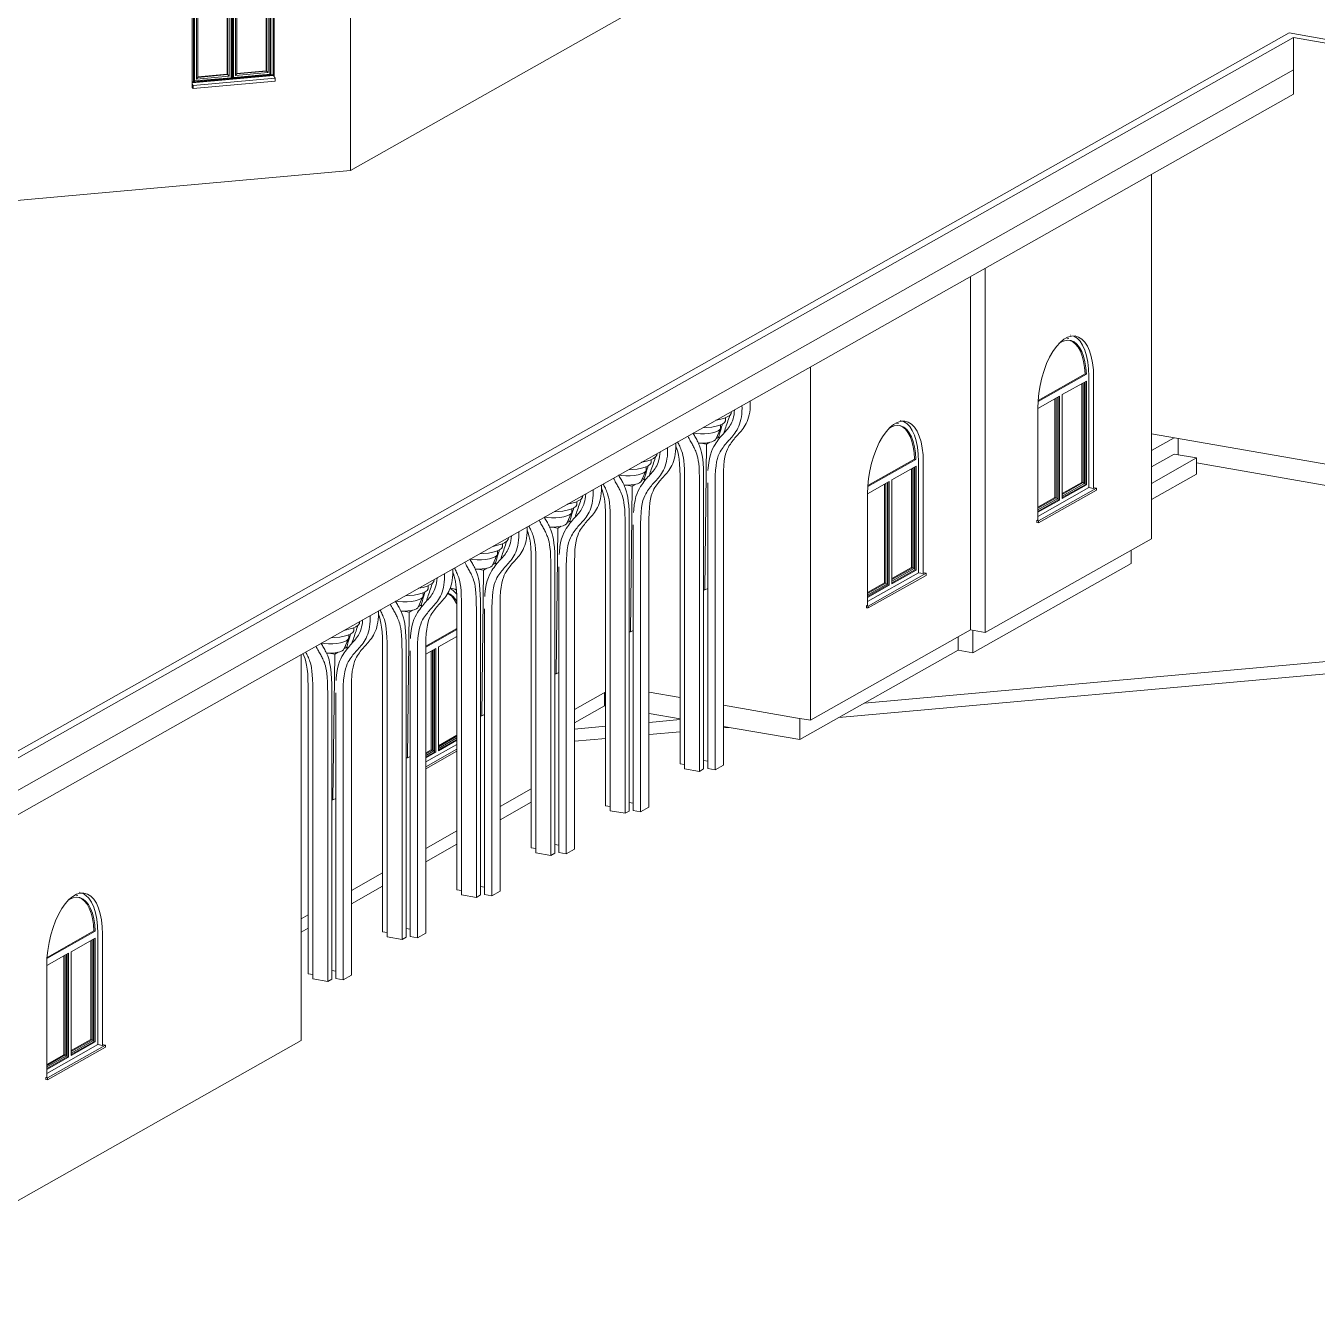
# Model space of a CAD drawing. Header units: millimetres. Extents: x -46414 to 39435, y -16675 to 32999.
# Drawn here: x -6753 to 8391, y -16675 to -1541 of the extents above; entities that cross this region are included whole.
import ezdxf

# ---------------------------------------------------------------- set-up
doc = ezdxf.new("R2010")
doc.units = ezdxf.units.MM
for name, color, linetype, lineweight in [('A-FLOR', 192, 'Continuous', 9), ('A-GENM', 13, 'Continuous', 9), ('A-GLAZ', 151, 'Continuous', 9), ('A-WALL', 113, 'Continuous', 9), ('I-WALL', 2, 'Continuous', 9), ('S-FNDN', 32, 'Continuous', 9)]:
    doc.layers.add(name, color=color, linetype=linetype, lineweight=lineweight)

# ---------------------------------------------------------------- blocks, each defined once
blk = doc.blocks.new('Arched _2_ - Arched _2_-211956-3D 2')
at = {"layer": 'A-GLAZ'}
for p, q in [((5458, -5204), (5449, -5202)), ((5479, -5207), (5458, -5204)), ((5502, -5171), (5498, -5170)), ((5684, -5627), (5117, -5946)), ((5118, -5934), (5668, -5624)), ((5402, -5867), (5684, -5708)), ((5631, -5738), (5631, -6897)), ((5646, -5729), (5646, -6899)), ((5664, -6908), (5664, -5719)), ((5668, -5624), (5684, -5627)), ((5669, -6923), (5669, -5717)), ((5684, -5708), (5684, -6925)), ((5714, -6956), (5714, -5651)), ((5114, -6030), (5370, -5885)), ((5349, -7086), (5349, -5898)), ((5354, -7100), (5354, -5894)), ((5370, -5885), (5370, -7103)), ((5402, -7085), (5402, -5867)), ((5316, -5916), (5316, -7075)), ((5331, -5908), (5331, -7077)), ((5714, -6956), (5114, -7295)), ((5124, -7347), (5803, -6963)), ((5631, -6897), (5402, -7026)), ((5646, -6899), (5402, -7037)), ((5402, -7056), (5664, -6908)), ((5402, -7073), (5669, -6923)), ((5684, -6925), (5402, -7085)), ((5646, -6899), (5631, -6897)), ((5664, -6908), (5646, -6899)), ((5669, -6923), (5684, -6925)), ((5769, -6966), (5714, -6956)), ((5782, -6959), (5769, -6966)), ((5803, -6963), (5782, -6959)), ((5803, -6963), (5803, -6987)), ((5316, -7075), (5114, -7188)), ((5331, -7077), (5114, -7200)), ((5114, -7219), (5349, -7086)), ((5114, -7236), (5354, -7100)), ((5370, -7103), (5114, -7247)), ((5803, -6987), (5124, -7370)), ((5331, -7077), (5316, -7075)), ((5349, -7086), (5331, -7077)), ((5370, -7103), (5354, -7100)), ((5114, -7336), (5102, -7343)), ((5102, -7343), (5124, -7347)), ((5102, -7343), (5102, -7367)), ((5124, -7370), (5102, -7367)), ((5124, -7370), (5124, -7347))]:
    blk.add_line(p, q, dxfattribs=at)
for points in [[(5366, -5264, 0), (5386, -5252, 0), (5427, -5234, 0), (5466, -5228, 0), (5505, -5233, 0), (5541, -5249, 0), (5574, -5276, 0), (5604, -5314, 0), (5630, -5361, 0), (5651, -5417, 0), (5667, -5481, 0), (5678, -5551, 0), (5684, -5627, 0)], [(5668, -5624, 0), (5662, -5548, 0), (5651, -5478, 0), (5635, -5414, 0), (5614, -5358, 0), (5588, -5311, 0), (5558, -5273, 0), (5525, -5246, 0), (5491, -5231, 0)], [(5714, -5651, 0), (5710, -5565, 0), (5701, -5485, 0), (5686, -5411, 0), (5666, -5344, 0), (5640, -5288, 0), (5610, -5241, 0), (5575, -5205, 0), (5537, -5181, 0)]]:
    blk.add_polyline3d(points, dxfattribs=at)
blk = doc.blocks.new('Arched _2_ - Arched _2_-V9-3D 2')
at = {"layer": 'A-GLAZ'}
for p, q in [((3461, -6203), (3451, -6201)), ((3481, -6206), (3461, -6203)), ((3504, -6170), (3501, -6169)), ((3686, -6626), (3120, -6946)), ((3121, -6933), (3670, -6623)), ((3670, -6623), (3686, -6626)), ((3716, -7955), (3716, -6650)), ((3404, -6866), (3687, -6707)), ((3633, -6737), (3633, -7896)), ((3649, -6728), (3649, -7898)), ((3666, -7907), (3666, -6719)), ((3671, -7922), (3671, -6716)), ((3687, -6707), (3687, -7924)), ((3117, -7029), (3372, -6885)), ((3318, -6915), (3318, -8074)), ((3333, -6907), (3333, -8076)), ((3351, -8086), (3351, -6897)), ((3357, -8099), (3357, -6893)), ((3372, -6885), (3372, -8102)), ((3404, -8084), (3404, -6866)), ((3716, -7955), (3117, -8294)), ((3127, -8346), (3806, -7962)), ((3806, -7986), (3127, -8369)), ((3633, -7896), (3404, -8025)), ((3649, -7898), (3404, -8036)), ((3404, -8055), (3666, -7907)), ((3404, -8072), (3671, -7922)), ((3687, -7924), (3404, -8084)), ((3649, -7898), (3633, -7896)), ((3666, -7907), (3649, -7898)), ((3671, -7922), (3687, -7924)), ((3772, -7965), (3716, -7955)), ((3784, -7958), (3772, -7965)), ((3806, -7962), (3784, -7958)), ((3806, -7962), (3806, -7986)), ((3318, -8074), (3117, -8187)), ((3333, -8076), (3117, -8199)), ((3117, -8218), (3351, -8086)), ((3117, -8235), (3357, -8099)), ((3372, -8102), (3117, -8246)), ((3333, -8076), (3318, -8074)), ((3351, -8086), (3333, -8076)), ((3372, -8102), (3357, -8099)), ((3117, -8335), (3105, -8342)), ((3105, -8342), (3127, -8346)), ((3105, -8342), (3105, -8366)), ((3127, -8369), (3105, -8366)), ((3127, -8369), (3127, -8346))]:
    blk.add_line(p, q, dxfattribs=at)
for points in [[(3716, -6650, 0), (3713, -6564, 0), (3704, -6484, 0), (3689, -6410, 0), (3668, -6344, 0), (3642, -6287, 0), (3612, -6240, 0), (3577, -6204, 0), (3539, -6180, 0)], [(3369, -6263, 0), (3388, -6251, 0), (3429, -6233, 0), (3469, -6227, 0), (3507, -6232, 0), (3543, -6248, 0), (3577, -6275, 0), (3606, -6313, 0), (3632, -6360, 0), (3653, -6416, 0), (3669, -6480, 0), (3681, -6550, 0), (3686, -6626, 0)], [(3670, -6623, 0), (3665, -6547, 0), (3654, -6477, 0), (3637, -6413, 0), (3616, -6357, 0), (3591, -6310, 0), (3561, -6272, 0), (3528, -6245, 0), (3494, -6230, 0)]]:
    blk.add_polyline3d(points, dxfattribs=at)
blk = doc.blocks.new('Arched _2_ - Arched _2_-V10-3D 2')
at = {"layer": 'A-GLAZ'}
for p, q in [((-2062, -8816), (-1698, -8610)), ((-1698, -8622), (-2062, -8828)), ((-1914, -8826), (-1698, -8704)), ((-2062, -8909), (-1946, -8844)), ((-2000, -8875), (-2000, -10033)), ((-1985, -8866), (-1985, -10036)), ((-1967, -10045), (-1967, -8856)), ((-1962, -10059), (-1962, -8853)), ((-1946, -8844), (-1946, -10061)), ((-1914, -10043), (-1914, -8826)), ((-1698, -9969), (-2062, -10174)), ((-1698, -9862), (-1914, -9984)), ((-1698, -9874), (-1914, -9996)), ((-1914, -10015), (-1698, -9893)), ((-1914, -10032), (-1698, -9910)), ((-1698, -9921), (-1914, -10043)), ((-2062, -10232), (-1698, -10026)), ((-2000, -10033), (-2062, -10068)), ((-1985, -10036), (-2062, -10079)), ((-2062, -10098), (-1967, -10045)), ((-1698, -10050), (-2062, -10256)), ((-2062, -10115), (-1962, -10059)), ((-1946, -10061), (-2062, -10127)), ((-1985, -10036), (-2000, -10033)), ((-1967, -10045), (-1985, -10036)), ((-1946, -10061), (-1962, -10059))]:
    blk.add_line(p, q, dxfattribs=at)
for points in [[(-1700, -8208, 0), (-1706, -8199, 0), (-1741, -8164, 0), (-1778, -8140, 0)], [(-1698, -8326, 0), (-1702, -8316, 0), (-1728, -8269, 0), (-1757, -8232, 0), (-1791, -8205, 0), (-1805, -8196, 0)], [(-1804, -8193, 0), (-1775, -8207, 0), (-1742, -8234, 0), (-1712, -8272, 0), (-1697, -8297, 0)]]:
    blk.add_polyline3d(points, dxfattribs=at)
blk = doc.blocks.new('Arched _2_ - Arched _2_-V11-3D 2')
at = {"layer": 'A-GLAZ'}
for p, q in [((-6164, -11737), (-6174, -11735)), ((-6143, -11741), (-6164, -11737)), ((-6121, -11704), (-6124, -11703)), ((-5939, -12160), (-6505, -12480)), ((-6504, -12468), (-5954, -12157)), ((-6220, -12401), (-5938, -12241)), ((-5976, -12263), (-5976, -13433)), ((-5959, -13442), (-5959, -12253)), ((-5954, -12157), (-5939, -12160)), ((-5954, -13456), (-5954, -12250)), ((-5938, -12241), (-5938, -13459)), ((-5909, -13490), (-5909, -12184)), ((-6220, -13618), (-6220, -12401)), ((-5991, -12272), (-5991, -13430)), ((-6508, -12563), (-6252, -12419)), ((-6307, -12450), (-6307, -13608)), ((-6291, -12441), (-6291, -13611)), ((-6274, -13620), (-6274, -12431)), ((-6268, -13634), (-6268, -12428)), ((-6252, -12419), (-6252, -13636)), ((-5991, -13430), (-6220, -13559)), ((-5976, -13433), (-6220, -13571)), ((-6220, -13590), (-5959, -13442)), ((-6220, -13607), (-5954, -13456)), ((-5938, -13459), (-6220, -13618)), ((-5976, -13433), (-5991, -13430)), ((-5959, -13442), (-5976, -13433)), ((-5954, -13456), (-5938, -13459)), ((-5909, -13490), (-6508, -13828)), ((-6307, -13608), (-6508, -13722)), ((-6291, -13611), (-6508, -13733)), ((-6508, -13752), (-6274, -13620)), ((-6498, -13880), (-5819, -13497)), ((-5819, -13520), (-6498, -13904)), ((-6291, -13611), (-6307, -13608)), ((-6274, -13620), (-6291, -13611)), ((-5853, -13500), (-5909, -13490)), ((-5841, -13493), (-5853, -13500)), ((-5819, -13497), (-5841, -13493)), ((-5819, -13497), (-5819, -13520)), ((-6508, -13769), (-6268, -13634)), ((-6252, -13636), (-6508, -13781)), ((-6252, -13636), (-6268, -13634)), ((-6508, -13870), (-6520, -13876)), ((-6520, -13876), (-6498, -13880)), ((-6520, -13876), (-6520, -13900)), ((-6498, -13904), (-6520, -13900)), ((-6498, -13904), (-6498, -13880))]:
    blk.add_line(p, q, dxfattribs=at)
for points in [[(-6256, -11797, 0), (-6236, -11785, 0), (-6196, -11768, 0), (-6156, -11761, 0), (-6118, -11766, 0), (-6082, -11782, 0), (-6048, -11810, 0), (-6018, -11847, 0), (-5993, -11894, 0), (-5972, -11950, 0), (-5955, -12014, 0), (-5944, -12084, 0), (-5939, -12160, 0)], [(-5954, -12157, 0), (-5960, -12082, 0), (-5971, -12011, 0), (-5987, -11948, 0), (-6009, -11891, 0), (-6034, -11844, 0), (-6064, -11807, 0), (-6097, -11780, 0), (-6131, -11764, 0)], [(-5909, -12184, 0), (-5912, -12099, 0), (-5921, -12018, 0), (-5936, -11944, 0), (-5957, -11878, 0), (-5982, -11821, 0), (-6013, -11774, 0), (-6048, -11739, 0), (-6086, -11715, 0)]]:
    blk.add_polyline3d(points, dxfattribs=at)
blk = doc.blocks.new('Family8 - COLUMN-V17-3D 2')
at = {"layer": 'A-GENM'}
for p, q in [((-2907, -8629), (-2907, -8599)), ((-2838, -8534), (-2838, -8528)), ((-3024, -8853), (-2968, -8729)), ((-2966, -8719), (-2966, -8683)), ((-3199, -8898), (-3131, -8910)), ((-3151, -10620), (-3131, -8910)), ((-3131, -8910), (-3092, -8888)), ((-3024, -8849), (-2986, -8828)), ((-2986, -8828), (-3012, -8823)), ((-2986, -8828), (-2987, -8851)), ((-3442, -9281), (-3442, -12659)), ((-3388, -12718), (-3388, -9340)), ((-3213, -9371), (-3213, -12748)), ((-3165, -9343), (-3165, -12721)), ((-3119, -9364), (-3119, -12715)), ((-3031, -12730), (-3031, -9353)), ((-2934, -9298), (-2934, -12675)), ((-3151, -10620), (-3165, -10618)), ((-3119, -10602), (-3151, -10620)), ((-3388, -12668), (-3442, -12659)), ((-3213, -12748), (-3388, -12718)), ((-3119, -12629), (-3165, -12621)), ((-3031, -12730), (-3119, -12715)), ((-2934, -12675), (-3031, -12730)), ((-3165, -12721), (-3213, -12748))]:
    blk.add_line(p, q, dxfattribs=at)
for points in [[(-3031, -9353, 0), (-3030, -9279, 0), (-3026, -9216, 0), (-3021, -9163, 0), (-3013, -9118, 0), (-3004, -9081, 0), (-2994, -9050, 0), (-2984, -9024, 0), (-2972, -9002, 0), (-2961, -8983, 0), (-2949, -8965, 0), (-2938, -8949, 0), (-2927, -8934, 0), (-2917, -8920, 0), (-2906, -8907, 0), (-2895, -8893, 0), (-2883, -8880, 0), (-2872, -8868, 0), (-2860, -8854, 0), (-2848, -8841, 0), (-2836, -8827, 0), (-2823, -8813, 0), (-2810, -8797, 0), (-2798, -8781, 0), (-2786, -8763, 0), (-2774, -8744, 0), (-2763, -8723, 0), (-2753, -8701, 0), (-2743, -8676, 0), (-2735, -8650, 0), (-2728, -8622, 0), (-2723, -8591, 0), (-2718, -8559, 0), (-2716, -8524, 0), (-2715, -8488, 0), (-2716, -8459, 0)], [(-2619, -8405, 0), (-2619, -8433, 0), (-2619, -8470, 0), (-2622, -8504, 0), (-2626, -8536, 0), (-2631, -8567, 0), (-2638, -8595, 0), (-2646, -8622, 0), (-2656, -8646, 0), (-2666, -8668, 0), (-2677, -8689, 0), (-2689, -8708, 0), (-2701, -8726, 0), (-2714, -8742, 0), (-2726, -8758, 0), (-2739, -8773, 0), (-2751, -8786, 0), (-2763, -8800, 0), (-2775, -8813, 0), (-2787, -8826, 0), (-2798, -8839, 0), (-2809, -8852, 0), (-2820, -8865, 0), (-2831, -8880, 0), (-2841, -8895, 0), (-2853, -8911, 0), (-2864, -8928, 0), (-2875, -8947, 0), (-2887, -8969, 0), (-2897, -8995, 0), (-2907, -9026, 0), (-2916, -9063, 0), (-2924, -9108, 0), (-2929, -9162, 0), (-2933, -9224, 0), (-2934, -9298, 0)], [(-2804, -8508, 0), (-2806, -8538, 0), (-2810, -8565, 0), (-2815, -8591, 0), (-2821, -8614, 0), (-2828, -8635, 0), (-2835, -8655, 0), (-2844, -8672, 0), (-2853, -8689, 0), (-2863, -8705, 0), (-2874, -8719, 0), (-2885, -8734, 0), (-2896, -8747, 0), (-2909, -8761, 0), (-2921, -8775, 0), (-2933, -8789, 0), (-2946, -8802, 0), (-2958, -8816, 0), (-2970, -8831, 0), (-2982, -8846, 0), (-2994, -8861, 0), (-3007, -8878, 0), (-3019, -8896, 0), (-3032, -8915, 0), (-3046, -8937, 0), (-3060, -8964, 0), (-3074, -8996, 0), (-3087, -9034, 0), (-3098, -9078, 0), (-3107, -9130, 0), (-3113, -9189, 0), (-3115, -9220, 0)], [(-2882, -8588, 0), (-2919, -8605, 0), (-2965, -8619, 0), (-3019, -8631, 0), (-3021, -8631, 0)], [(-2907, -8623, 0), (-2908, -8637, 0), (-2919, -8655, 0), (-2943, -8672, 0)], [(-2928, -8782, 0), (-2924, -8771, 0), (-2918, -8751, 0), (-2912, -8732, 0), (-2906, -8714, 0), (-2900, -8695, 0), (-2894, -8677, 0), (-2887, -8658, 0), (-2880, -8639, 0), (-2874, -8619, 0), (-2867, -8598, 0), (-2860, -8576, 0), (-2858, -8571, 0)], [(-2838, -8529, 0), (-2841, -8549, 0), (-2856, -8569, 0), (-2882, -8588, 0)], [(-2994, -8753, 0), (-3024, -8766, 0), (-3061, -8777, 0), (-3106, -8785, 0), (-3154, -8789, 0), (-3204, -8790, 0), (-3254, -8787, 0), (-3289, -8783, 0)], [(-3165, -9343, 0), (-3166, -9264, 0), (-3168, -9196, 0), (-3172, -9137, 0), (-3176, -9087, 0), (-3183, -9044, 0), (-3190, -9008, 0), (-3197, -8978, 0), (-3205, -8953, 0), (-3213, -8932, 0), (-3220, -8915, 0), (-3227, -8899, 0), (-3234, -8884, 0), (-3241, -8870, 0), (-3247, -8857, 0), (-3254, -8844, 0), (-3261, -8832, 0), (-3268, -8820, 0), (-3275, -8808, 0), (-3281, -8796, 0), (-3288, -8784, 0), (-3289, -8782, 0)], [(-2943, -8672, 0), (-2977, -8688, 0), (-3020, -8700, 0), (-3071, -8710, 0), (-3128, -8716, 0), (-3174, -8718, 0)], [(-2966, -8718, 0), (-2966, -8723, 0), (-2975, -8739, 0), (-2994, -8753, 0)], [(-2943, -8672, 0), (-2948, -8688, 0), (-2955, -8709, 0), (-2962, -8730, 0), (-2968, -8753, 0), (-2975, -8777, 0), (-2982, -8802, 0), (-2989, -8827, 0)], [(-3504, -8904, 0), (-3501, -8910, 0), (-3490, -8936, 0), (-3479, -8965, 0), (-3469, -9000, 0), (-3461, -9040, 0), (-3453, -9088, 0), (-3447, -9143, 0), (-3444, -9207, 0), (-3442, -9281, 0)], [(-3388, -9340, 0), (-3389, -9267, 0), (-3391, -9204, 0), (-3394, -9152, 0), (-3398, -9108, 0), (-3403, -9072, 0), (-3408, -9042, 0), (-3414, -9018, 0), (-3421, -8997, 0), (-3427, -8980, 0), (-3433, -8964, 0), (-3439, -8950, 0), (-3446, -8936, 0), (-3452, -8924, 0), (-3458, -8912, 0), (-3464, -8900, 0), (-3470, -8889, 0), (-3472, -8886, 0)], [(-3349, -8816, 0), (-3343, -8831, 0), (-3336, -8846, 0), (-3329, -8860, 0), (-3322, -8872, 0), (-3315, -8884, 0), (-3308, -8896, 0), (-3302, -8908, 0), (-3295, -8919, 0), (-3289, -8930, 0), (-3283, -8942, 0), (-3277, -8954, 0), (-3271, -8967, 0), (-3265, -8980, 0), (-3259, -8995, 0), (-3252, -9010, 0), (-3246, -9028, 0), (-3240, -9048, 0), (-3234, -9073, 0), (-3228, -9102, 0), (-3223, -9138, 0), (-3219, -9182, 0), (-3216, -9235, 0), (-3214, -9297, 0), (-3213, -9371, 0)], [(-3044, -8872, 0), (-3070, -8883, 0), (-3105, -8891, 0), (-3145, -8897, 0), (-3189, -8899, 0), (-3228, -8898, 0)], [(-3023, -8850, 0), (-3028, -8859, 0), (-3044, -8872, 0)]]:
    blk.add_polyline3d(points, dxfattribs=at)
blk = doc.blocks.new('Family8 - COLUMN-V18-3D 2')
at = {"layer": 'A-GENM'}
for p, q in [((-2035, -8136), (-2035, -8107)), ((-1966, -8042), (-1966, -8035)), ((-2152, -8361), (-2096, -8236)), ((-2094, -8227), (-2094, -8190)), ((-2326, -8406), (-2259, -8418)), ((-2278, -10128), (-2259, -8418)), ((-2259, -8418), (-2220, -8396)), ((-2151, -8357), (-2113, -8335)), ((-2113, -8335), (-2139, -8331)), ((-2113, -8335), (-2114, -8359)), ((-2570, -8789), (-2570, -12166)), ((-2516, -12225), (-2516, -8848)), ((-2341, -8878), (-2341, -12255)), ((-2293, -8851), (-2293, -12228)), ((-2246, -8872), (-2246, -12222)), ((-2159, -12237), (-2159, -8860)), ((-2062, -8806), (-2062, -12183)), ((-2278, -10128), (-2293, -10125)), ((-2246, -10110), (-2278, -10128)), ((-2516, -12175), (-2570, -12166)), ((-2341, -12255), (-2516, -12225)), ((-2293, -12228), (-2341, -12255)), ((-2246, -12136), (-2293, -12128)), ((-2159, -12237), (-2246, -12222)), ((-2062, -12183), (-2159, -12237))]:
    blk.add_line(p, q, dxfattribs=at)
for points in [[(-1931, -8016, 0), (-1934, -8045, 0), (-1937, -8073, 0), (-1942, -8098, 0), (-1948, -8121, 0), (-1955, -8143, 0), (-1963, -8162, 0), (-1972, -8180, 0), (-1981, -8196, 0), (-1991, -8212, 0), (-2001, -8227, 0), (-2013, -8241, 0), (-2024, -8255, 0), (-2036, -8268, 0), (-2049, -8282, 0), (-2061, -8296, 0), (-2073, -8310, 0), (-2086, -8324, 0), (-2098, -8338, 0), (-2110, -8353, 0), (-2122, -8369, 0), (-2134, -8385, 0), (-2147, -8403, 0), (-2160, -8422, 0), (-2173, -8444, 0), (-2188, -8471, 0), (-2202, -8504, 0), (-2214, -8542, 0), (-2225, -8586, 0), (-2234, -8637, 0), (-2241, -8697, 0), (-2243, -8728, 0)], [(-2159, -8860, 0), (-2158, -8787, 0), (-2154, -8724, 0), (-2148, -8670, 0), (-2141, -8625, 0), (-2132, -8588, 0), (-2122, -8557, 0), (-2111, -8531, 0), (-2100, -8509, 0), (-2089, -8490, 0), (-2077, -8473, 0), (-2066, -8457, 0), (-2055, -8442, 0), (-2044, -8428, 0), (-2033, -8414, 0), (-2022, -8401, 0), (-2011, -8388, 0), (-2000, -8375, 0), (-1988, -8362, 0), (-1976, -8348, 0), (-1964, -8335, 0), (-1951, -8320, 0), (-1938, -8305, 0), (-1926, -8288, 0), (-1914, -8270, 0), (-1902, -8251, 0), (-1891, -8231, 0), (-1880, -8208, 0), (-1871, -8184, 0), (-1863, -8157, 0), (-1856, -8129, 0), (-1850, -8098, 0), (-1846, -8066, 0), (-1844, -8032, 0), (-1843, -7995, 0), (-1844, -7967, 0)], [(-1747, -7912, 0), (-1746, -7941, 0), (-1747, -7977, 0), (-1749, -8011, 0), (-1753, -8044, 0), (-1759, -8074, 0), (-1766, -8103, 0), (-1774, -8129, 0), (-1784, -8153, 0), (-1794, -8176, 0), (-1805, -8197, 0), (-1817, -8216, 0), (-1829, -8233, 0), (-1841, -8250, 0), (-1854, -8265, 0), (-1867, -8280, 0), (-1879, -8294, 0), (-1891, -8307, 0), (-1903, -8320, 0), (-1914, -8333, 0), (-1926, -8346, 0), (-1937, -8359, 0), (-1947, -8373, 0), (-1958, -8387, 0), (-1969, -8402, 0), (-1980, -8418, 0), (-1992, -8435, 0), (-2003, -8454, 0), (-2014, -8476, 0), (-2025, -8502, 0), (-2035, -8533, 0), (-2044, -8571, 0), (-2051, -8616, 0), (-2057, -8669, 0), (-2061, -8732, 0), (-2062, -8806, 0)], [(-2010, -8095, 0), (-2047, -8112, 0), (-2093, -8127, 0), (-2147, -8138, 0), (-2149, -8139, 0)], [(-2035, -8131, 0), (-2036, -8144, 0), (-2047, -8162, 0), (-2070, -8180, 0)], [(-2056, -8290, 0), (-2052, -8278, 0), (-2046, -8258, 0), (-2040, -8240, 0), (-2034, -8221, 0), (-2028, -8203, 0), (-2021, -8184, 0), (-2015, -8165, 0), (-2008, -8146, 0), (-2001, -8126, 0), (-1994, -8105, 0), (-1987, -8084, 0), (-1985, -8078, 0)], [(-1966, -8036, 0), (-1969, -8057, 0), (-1984, -8077, 0), (-2010, -8095, 0)], [(-2477, -8324, 0), (-2471, -8338, 0), (-2464, -8353, 0), (-2457, -8367, 0), (-2450, -8380, 0), (-2443, -8392, 0), (-2436, -8404, 0), (-2429, -8415, 0), (-2423, -8426, 0), (-2417, -8438, 0), (-2411, -8449, 0), (-2405, -8461, 0), (-2399, -8474, 0), (-2393, -8488, 0), (-2386, -8502, 0), (-2380, -8518, 0), (-2374, -8535, 0), (-2368, -8555, 0), (-2362, -8580, 0), (-2356, -8610, 0), (-2351, -8646, 0), (-2347, -8690, 0), (-2344, -8742, 0), (-2342, -8805, 0), (-2341, -8878, 0)], [(-2122, -8261, 0), (-2151, -8274, 0), (-2189, -8284, 0), (-2233, -8292, 0), (-2282, -8296, 0), (-2332, -8297, 0), (-2382, -8294, 0), (-2417, -8290, 0)], [(-2293, -8851, 0), (-2293, -8771, 0), (-2296, -8703, 0), (-2299, -8645, 0), (-2304, -8594, 0), (-2310, -8552, 0), (-2317, -8515, 0), (-2325, -8485, 0), (-2333, -8460, 0), (-2341, -8440, 0), (-2348, -8423, 0), (-2355, -8407, 0), (-2362, -8392, 0), (-2368, -8378, 0), (-2375, -8364, 0), (-2382, -8352, 0), (-2389, -8339, 0), (-2395, -8327, 0), (-2402, -8315, 0), (-2409, -8303, 0), (-2416, -8291, 0), (-2417, -8290, 0)], [(-2070, -8180, 0), (-2105, -8195, 0), (-2148, -8208, 0), (-2199, -8217, 0), (-2255, -8223, 0), (-2302, -8225, 0)], [(-2094, -8225, 0), (-2094, -8231, 0), (-2103, -8246, 0), (-2122, -8261, 0)], [(-2071, -8180, 0), (-2076, -8195, 0), (-2083, -8216, 0), (-2089, -8238, 0), (-2096, -8260, 0), (-2103, -8284, 0), (-2110, -8309, 0), (-2117, -8334, 0)], [(-2619, -8441, 0), (-2618, -8443, 0), (-2607, -8473, 0), (-2597, -8507, 0), (-2588, -8548, 0), (-2581, -8595, 0), (-2575, -8650, 0), (-2571, -8715, 0), (-2570, -8789, 0)], [(-2516, -8848, 0), (-2516, -8774, 0), (-2518, -8712, 0), (-2522, -8659, 0), (-2526, -8615, 0), (-2531, -8579, 0), (-2536, -8550, 0), (-2542, -8525, 0), (-2548, -8505, 0), (-2555, -8487, 0), (-2561, -8472, 0), (-2567, -8457, 0), (-2573, -8444, 0), (-2579, -8431, 0), (-2585, -8419, 0), (-2591, -8407, 0), (-2598, -8396, 0), (-2599, -8393, 0)], [(-2172, -8379, 0), (-2198, -8390, 0), (-2232, -8399, 0), (-2273, -8404, 0), (-2316, -8406, 0), (-2356, -8405, 0)], [(-2151, -8357, 0), (-2156, -8366, 0), (-2172, -8379, 0)]]:
    blk.add_polyline3d(points, dxfattribs=at)
blk = doc.blocks.new('Family8 - COLUMN-V19-3D 2')
at = {"layer": 'A-GENM'}
for p, q in [((-1093, -7549), (-1093, -7542)), ((-1222, -7734), (-1222, -7697)), ((-1162, -7644), (-1162, -7615)), ((-1280, -7868), (-1224, -7744)), ((-1279, -7864), (-1241, -7843)), ((-1241, -7843), (-1267, -7838)), ((-1241, -7843), (-1242, -7866)), ((-1454, -7913), (-1387, -7925)), ((-1406, -9635), (-1387, -7925)), ((-1387, -7925), (-1348, -7903)), ((-1698, -8296), (-1698, -11673)), ((-1190, -8313), (-1190, -11690)), ((-1643, -11732), (-1643, -8355)), ((-1469, -8385), (-1469, -11763)), ((-1420, -8358), (-1420, -11735)), ((-1374, -8379), (-1374, -11730)), ((-1287, -11745), (-1287, -8368)), ((-1406, -9635), (-1420, -9632)), ((-1374, -9617), (-1406, -9635)), ((-1374, -11644), (-1420, -11636)), ((-1643, -11683), (-1698, -11673)), ((-1469, -11763), (-1643, -11732)), ((-1420, -11735), (-1469, -11763)), ((-1287, -11745), (-1374, -11730)), ((-1190, -11690), (-1287, -11745))]:
    blk.add_line(p, q, dxfattribs=at)
for points in [[(-875, -7419, 0), (-874, -7448, 0), (-875, -7484, 0), (-877, -7519, 0), (-881, -7551, 0), (-887, -7582, 0), (-894, -7610, 0), (-902, -7636, 0), (-911, -7661, 0), (-922, -7683, 0), (-933, -7704, 0), (-944, -7723, 0), (-957, -7741, 0), (-969, -7757, 0), (-982, -7773, 0), (-994, -7787, 0), (-1007, -7801, 0), (-1019, -7814, 0), (-1031, -7828, 0), (-1042, -7840, 0), (-1053, -7853, 0), (-1064, -7867, 0), (-1075, -7880, 0), (-1086, -7894, 0), (-1097, -7909, 0), (-1108, -7925, 0), (-1119, -7943, 0), (-1131, -7962, 0), (-1142, -7984, 0), (-1153, -8010, 0), (-1163, -8041, 0), (-1172, -8078, 0), (-1179, -8123, 0), (-1185, -8176, 0), (-1189, -8239, 0), (-1190, -8313, 0)], [(-1059, -7523, 0), (-1061, -7552, 0), (-1065, -7580, 0), (-1070, -7605, 0), (-1076, -7629, 0), (-1083, -7650, 0), (-1091, -7669, 0), (-1099, -7687, 0), (-1109, -7704, 0), (-1119, -7719, 0), (-1129, -7734, 0), (-1140, -7748, 0), (-1152, -7762, 0), (-1164, -7776, 0), (-1176, -7789, 0), (-1189, -7803, 0), (-1201, -7817, 0), (-1213, -7831, 0), (-1226, -7845, 0), (-1238, -7860, 0), (-1250, -7876, 0), (-1262, -7893, 0), (-1275, -7910, 0), (-1287, -7929, 0), (-1301, -7952, 0), (-1315, -7979, 0), (-1329, -8011, 0), (-1342, -8049, 0), (-1353, -8093, 0), (-1362, -8145, 0), (-1369, -8204, 0), (-1371, -8235, 0)], [(-1287, -8368, 0), (-1285, -8294, 0), (-1282, -8231, 0), (-1276, -8178, 0), (-1269, -8133, 0), (-1260, -8095, 0), (-1250, -8064, 0), (-1239, -8038, 0), (-1228, -8016, 0), (-1216, -7997, 0), (-1205, -7980, 0), (-1194, -7964, 0), (-1183, -7949, 0), (-1172, -7935, 0), (-1161, -7921, 0), (-1150, -7908, 0), (-1139, -7895, 0), (-1128, -7882, 0), (-1116, -7869, 0), (-1104, -7856, 0), (-1091, -7842, 0), (-1079, -7827, 0), (-1066, -7812, 0), (-1053, -7795, 0), (-1041, -7778, 0), (-1030, -7759, 0), (-1018, -7738, 0), (-1008, -7715, 0), (-999, -7691, 0), (-991, -7665, 0), (-984, -7636, 0), (-978, -7606, 0), (-974, -7573, 0), (-972, -7539, 0), (-971, -7503, 0), (-972, -7474, 0)], [(-1094, -7544, 0), (-1097, -7564, 0), (-1112, -7584, 0), (-1138, -7603, 0)], [(-1198, -7687, 0), (-1232, -7702, 0), (-1276, -7715, 0), (-1327, -7725, 0), (-1383, -7731, 0), (-1430, -7733, 0)], [(-1138, -7603, 0), (-1175, -7620, 0), (-1221, -7634, 0), (-1274, -7646, 0), (-1277, -7646, 0)], [(-1199, -7687, 0), (-1204, -7702, 0), (-1210, -7723, 0), (-1217, -7745, 0), (-1224, -7768, 0), (-1231, -7791, 0), (-1238, -7816, 0), (-1244, -7841, 0)], [(-1163, -7638, 0), (-1163, -7651, 0), (-1175, -7670, 0), (-1198, -7687, 0)], [(-1183, -7797, 0), (-1180, -7785, 0), (-1174, -7766, 0), (-1168, -7747, 0), (-1162, -7728, 0), (-1156, -7710, 0), (-1149, -7691, 0), (-1143, -7673, 0), (-1136, -7653, 0), (-1129, -7633, 0), (-1122, -7613, 0), (-1115, -7591, 0), (-1113, -7585, 0)], [(-1605, -7831, 0), (-1598, -7846, 0), (-1591, -7861, 0), (-1584, -7874, 0), (-1577, -7887, 0), (-1570, -7899, 0), (-1564, -7911, 0), (-1557, -7922, 0), (-1551, -7934, 0), (-1545, -7945, 0), (-1539, -7957, 0), (-1532, -7969, 0), (-1526, -7981, 0), (-1520, -7995, 0), (-1514, -8009, 0), (-1508, -8025, 0), (-1502, -8042, 0), (-1495, -8063, 0), (-1489, -8087, 0), (-1484, -8117, 0), (-1479, -8153, 0), (-1475, -8197, 0), (-1472, -8249, 0), (-1470, -8312, 0), (-1469, -8385, 0)], [(-1250, -7768, 0), (-1279, -7781, 0), (-1317, -7792, 0), (-1361, -7799, 0), (-1410, -7804, 0), (-1460, -7804, 0), (-1510, -7802, 0), (-1545, -7798, 0)], [(-1420, -8358, 0), (-1421, -8279, 0), (-1423, -8210, 0), (-1427, -8152, 0), (-1432, -8102, 0), (-1438, -8059, 0), (-1445, -8023, 0), (-1453, -7992, 0), (-1461, -7967, 0), (-1469, -7947, 0), (-1476, -7930, 0), (-1482, -7914, 0), (-1489, -7899, 0), (-1496, -7885, 0), (-1503, -7872, 0), (-1510, -7859, 0), (-1516, -7847, 0), (-1523, -7835, 0), (-1530, -7823, 0), (-1537, -7811, 0), (-1544, -7799, 0), (-1544, -7797, 0)], [(-1279, -7864, 0), (-1283, -7873, 0), (-1299, -7886, 0)], [(-1222, -7732, 0), (-1222, -7738, 0), (-1230, -7754, 0), (-1250, -7768, 0)], [(-1746, -7948, 0), (-1746, -7950, 0), (-1735, -7980, 0), (-1725, -8015, 0), (-1716, -8055, 0), (-1709, -8102, 0), (-1703, -8158, 0), (-1699, -8222, 0), (-1698, -8296, 0)], [(-1643, -8355, 0), (-1644, -8282, 0), (-1646, -8219, 0), (-1649, -8167, 0), (-1653, -8123, 0), (-1658, -8087, 0), (-1664, -8057, 0), (-1670, -8032, 0), (-1676, -8012, 0), (-1683, -7995, 0), (-1689, -7979, 0), (-1695, -7965, 0), (-1701, -7951, 0), (-1707, -7938, 0), (-1713, -7926, 0), (-1719, -7915, 0), (-1725, -7903, 0), (-1727, -7900, 0)], [(-1299, -7886, 0), (-1326, -7897, 0), (-1360, -7906, 0), (-1401, -7911, 0), (-1444, -7914, 0), (-1483, -7912, 0)]]:
    blk.add_polyline3d(points, dxfattribs=at)
blk = doc.blocks.new('Family8 - COLUMN-V20-3D 2')
at = {"layer": 'A-GENM'}
for p, q in [((-221, -7056), (-221, -7050)), ((-408, -7375), (-352, -7251)), ((-349, -7241), (-349, -7205)), ((-290, -7151), (-290, -7121)), ((-514, -7432), (-475, -7410)), ((-407, -7372), (-369, -7350)), ((-369, -7350), (-395, -7345)), ((-369, -7350), (-370, -7373)), ((-582, -7421), (-514, -7432)), ((-534, -9142), (-514, -7432)), ((-826, -7803), (-826, -11181)), ((-771, -11240), (-771, -7862)), ((-548, -7865), (-548, -11243)), ((-318, -7820), (-318, -11197)), ((-597, -7893), (-597, -11270)), ((-502, -7887), (-502, -11237)), ((-415, -11252), (-415, -7875)), ((-534, -9142), (-548, -9140)), ((-502, -9124), (-534, -9142)), ((-771, -11190), (-826, -11181)), ((-502, -11151), (-548, -11143)), ((-318, -11197), (-415, -11252)), ((-597, -11270), (-771, -11240)), ((-548, -11243), (-597, -11270)), ((-415, -11252), (-502, -11237))]:
    blk.add_line(p, q, dxfattribs=at)
for points in [[(-3, -6927, 0), (-2, -6955, 0), (-2, -6992, 0), (-5, -7026, 0), (-9, -7058, 0), (-15, -7089, 0), (-22, -7117, 0), (-30, -7144, 0), (-39, -7168, 0), (-49, -7191, 0), (-60, -7211, 0), (-72, -7230, 0), (-84, -7248, 0), (-97, -7265, 0), (-109, -7280, 0), (-122, -7295, 0), (-135, -7308, 0), (-147, -7322, 0), (-158, -7335, 0), (-170, -7348, 0), (-181, -7361, 0), (-192, -7374, 0), (-203, -7388, 0), (-214, -7402, 0), (-225, -7417, 0), (-236, -7433, 0), (-247, -7450, 0), (-259, -7469, 0), (-270, -7491, 0), (-281, -7517, 0), (-291, -7548, 0), (-300, -7585, 0), (-307, -7630, 0), (-313, -7684, 0), (-316, -7747, 0), (-318, -7820, 0)], [(-187, -7030, 0), (-189, -7060, 0), (-193, -7087, 0), (-198, -7113, 0), (-204, -7136, 0), (-211, -7157, 0), (-219, -7177, 0), (-227, -7194, 0), (-236, -7211, 0), (-246, -7227, 0), (-257, -7241, 0), (-268, -7256, 0), (-280, -7269, 0), (-292, -7283, 0), (-304, -7297, 0), (-317, -7311, 0), (-329, -7324, 0), (-341, -7338, 0), (-353, -7353, 0), (-365, -7368, 0), (-378, -7383, 0), (-390, -7400, 0), (-402, -7418, 0), (-415, -7437, 0), (-429, -7459, 0), (-443, -7486, 0), (-457, -7518, 0), (-470, -7556, 0), (-481, -7601, 0), (-490, -7652, 0), (-496, -7711, 0), (-499, -7742, 0)], [(-415, -7875, 0), (-413, -7801, 0), (-410, -7738, 0), (-404, -7685, 0), (-396, -7640, 0), (-388, -7603, 0), (-378, -7572, 0), (-367, -7546, 0), (-355, -7524, 0), (-344, -7505, 0), (-333, -7488, 0), (-322, -7472, 0), (-311, -7456, 0), (-300, -7442, 0), (-289, -7429, 0), (-278, -7415, 0), (-267, -7403, 0), (-255, -7390, 0), (-244, -7377, 0), (-231, -7363, 0), (-219, -7349, 0), (-206, -7335, 0), (-194, -7319, 0), (-181, -7303, 0), (-169, -7285, 0), (-157, -7266, 0), (-146, -7245, 0), (-136, -7223, 0), (-127, -7198, 0), (-118, -7172, 0), (-111, -7144, 0), (-106, -7113, 0), (-102, -7081, 0), (-99, -7046, 0), (-99, -7010, 0), (-100, -6981, 0)], [(-266, -7110, 0), (-302, -7127, 0), (-348, -7141, 0), (-402, -7153, 0), (-405, -7154, 0)], [(-311, -7304, 0), (-308, -7293, 0), (-302, -7273, 0), (-296, -7254, 0), (-290, -7236, 0), (-283, -7217, 0), (-277, -7199, 0), (-270, -7180, 0), (-264, -7161, 0), (-257, -7141, 0), (-250, -7120, 0), (-243, -7098, 0), (-241, -7093, 0)], [(-222, -7051, 0), (-225, -7071, 0), (-239, -7091, 0), (-266, -7110, 0)], [(-326, -7194, 0), (-360, -7210, 0), (-404, -7222, 0), (-455, -7232, 0), (-511, -7238, 0), (-558, -7240, 0)], [(-349, -7240, 0), (-350, -7245, 0), (-358, -7261, 0), (-378, -7276, 0)], [(-326, -7194, 0), (-331, -7210, 0), (-338, -7231, 0), (-345, -7252, 0), (-352, -7275, 0), (-359, -7299, 0), (-366, -7324, 0), (-372, -7349, 0)], [(-291, -7145, 0), (-291, -7159, 0), (-303, -7177, 0), (-326, -7194, 0)], [(-771, -7862, 0), (-772, -7789, 0), (-774, -7726, 0), (-777, -7674, 0), (-781, -7630, 0), (-786, -7594, 0), (-792, -7564, 0), (-798, -7540, 0), (-804, -7519, 0), (-810, -7502, 0), (-817, -7486, 0), (-823, -7472, 0), (-829, -7458, 0), (-835, -7446, 0), (-841, -7434, 0), (-847, -7422, 0), (-853, -7411, 0), (-855, -7408, 0)], [(-732, -7338, 0), (-726, -7353, 0), (-719, -7368, 0), (-712, -7382, 0), (-705, -7394, 0), (-698, -7407, 0), (-691, -7418, 0), (-685, -7430, 0), (-679, -7441, 0), (-672, -7452, 0), (-666, -7464, 0), (-660, -7476, 0), (-654, -7489, 0), (-648, -7502, 0), (-642, -7517, 0), (-636, -7532, 0), (-629, -7550, 0), (-623, -7570, 0), (-617, -7595, 0), (-612, -7624, 0), (-607, -7661, 0), (-602, -7704, 0), (-599, -7757, 0), (-597, -7819, 0), (-597, -7893, 0)], [(-378, -7276, 0), (-407, -7288, 0), (-445, -7299, 0), (-489, -7307, 0), (-537, -7311, 0), (-588, -7312, 0), (-637, -7309, 0), (-673, -7305, 0)], [(-548, -7865, 0), (-549, -7786, 0), (-551, -7718, 0), (-555, -7659, 0), (-560, -7609, 0), (-566, -7566, 0), (-573, -7530, 0), (-581, -7500, 0), (-589, -7475, 0), (-596, -7454, 0), (-603, -7437, 0), (-610, -7421, 0), (-617, -7406, 0), (-624, -7392, 0), (-631, -7379, 0), (-637, -7366, 0), (-644, -7354, 0), (-651, -7342, 0), (-658, -7330, 0), (-665, -7318, 0), (-671, -7306, 0), (-672, -7304, 0)], [(-427, -7394, 0), (-453, -7405, 0), (-488, -7413, 0), (-528, -7419, 0), (-572, -7421, 0), (-611, -7420, 0)], [(-406, -7372, 0), (-411, -7381, 0), (-427, -7394, 0)], [(-874, -7456, 0), (-873, -7458, 0), (-863, -7487, 0), (-853, -7522, 0), (-844, -7562, 0), (-836, -7610, 0), (-831, -7665, 0), (-827, -7729, 0), (-826, -7803, 0)]]:
    blk.add_polyline3d(points, dxfattribs=at)
blk = doc.blocks.new('Family8 - COLUMN-V21-3D 2')
at = {"layer": 'A-GENM'}
for p, q in [((1454, -6166), (1454, -6136)), ((1523, -6071), (1523, -6064)), ((1337, -6390), (1393, -6266)), ((1376, -6365), (1349, -6360)), ((1395, -6256), (1395, -6220)), ((1163, -6435), (1230, -6447)), ((1211, -8157), (1230, -6447)), ((1230, -6447), (1269, -6425)), ((1338, -6386), (1376, -6365)), ((1376, -6365), (1375, -6388)), ((919, -6818), (919, -10195)), ((973, -10254), (973, -6877)), ((1148, -6907), (1148, -10285)), ((1196, -6880), (1196, -10257)), ((1243, -6901), (1243, -10252)), ((1330, -10267), (1330, -6890)), ((1427, -6835), (1427, -10212)), ((1211, -8157), (1196, -8155)), ((1243, -8139), (1211, -8157)), ((973, -10205), (919, -10195)), ((1148, -10285), (973, -10254)), ((1196, -10257), (1148, -10285)), ((1243, -10166), (1196, -10158)), ((1330, -10267), (1243, -10252)), ((1427, -10212), (1330, -10267))]:
    blk.add_line(p, q, dxfattribs=at)
for points in [[(1558, -6045, 0), (1555, -6074, 0), (1552, -6102, 0), (1547, -6127, 0), (1541, -6151, 0), (1534, -6172, 0), (1526, -6191, 0), (1517, -6209, 0), (1508, -6226, 0), (1498, -6241, 0), (1488, -6256, 0), (1476, -6270, 0), (1465, -6284, 0), (1453, -6298, 0), (1440, -6311, 0), (1428, -6325, 0), (1416, -6339, 0), (1403, -6353, 0), (1391, -6367, 0), (1379, -6382, 0), (1367, -6398, 0), (1354, -6415, 0), (1342, -6432, 0), (1329, -6451, 0), (1316, -6474, 0), (1301, -6501, 0), (1287, -6533, 0), (1275, -6571, 0), (1264, -6615, 0), (1255, -6667, 0), (1248, -6726, 0), (1246, -6757, 0)], [(1330, -6890, 0), (1331, -6816, 0), (1335, -6753, 0), (1341, -6700, 0), (1348, -6655, 0), (1357, -6617, 0), (1367, -6586, 0), (1378, -6560, 0), (1389, -6538, 0), (1400, -6519, 0), (1412, -6502, 0), (1423, -6486, 0), (1434, -6471, 0), (1445, -6457, 0), (1456, -6443, 0), (1467, -6430, 0), (1478, -6417, 0), (1489, -6404, 0), (1501, -6391, 0), (1513, -6378, 0), (1525, -6364, 0), (1538, -6349, 0), (1551, -6334, 0), (1563, -6317, 0), (1575, -6300, 0), (1587, -6281, 0), (1598, -6260, 0), (1609, -6238, 0), (1618, -6213, 0), (1626, -6187, 0), (1633, -6158, 0), (1639, -6128, 0), (1643, -6095, 0), (1645, -6061, 0), (1646, -6025, 0), (1645, -5996, 0)], [(1742, -5941, 0), (1743, -5970, 0), (1742, -6006, 0), (1740, -6041, 0), (1736, -6073, 0), (1730, -6104, 0), (1723, -6132, 0), (1715, -6158, 0), (1705, -6183, 0), (1695, -6205, 0), (1684, -6226, 0), (1672, -6245, 0), (1660, -6263, 0), (1648, -6279, 0), (1635, -6295, 0), (1622, -6309, 0), (1610, -6323, 0), (1598, -6337, 0), (1586, -6350, 0), (1575, -6362, 0), (1563, -6375, 0), (1552, -6389, 0), (1542, -6402, 0), (1531, -6416, 0), (1520, -6431, 0), (1509, -6447, 0), (1497, -6465, 0), (1486, -6484, 0), (1475, -6506, 0), (1464, -6532, 0), (1454, -6563, 0), (1445, -6600, 0), (1437, -6645, 0), (1432, -6698, 0), (1428, -6761, 0), (1427, -6835, 0)], [(1479, -6125, 0), (1442, -6142, 0), (1396, -6156, 0), (1342, -6168, 0), (1340, -6168, 0)], [(1454, -6160, 0), (1453, -6174, 0), (1442, -6192, 0), (1419, -6209, 0)], [(1433, -6319, 0), (1437, -6307, 0), (1443, -6288, 0), (1449, -6269, 0), (1455, -6250, 0), (1461, -6232, 0), (1468, -6214, 0), (1474, -6195, 0), (1481, -6175, 0), (1488, -6156, 0), (1495, -6135, 0), (1502, -6113, 0), (1504, -6107, 0)], [(1523, -6066, 0), (1520, -6086, 0), (1505, -6106, 0), (1479, -6125, 0)], [(1012, -6353, 0), (1018, -6368, 0), (1025, -6383, 0), (1032, -6396, 0), (1039, -6409, 0), (1046, -6421, 0), (1053, -6433, 0), (1060, -6444, 0), (1066, -6456, 0), (1072, -6467, 0), (1078, -6479, 0), (1084, -6491, 0), (1090, -6503, 0), (1096, -6517, 0), (1103, -6531, 0), (1109, -6547, 0), (1115, -6565, 0), (1121, -6585, 0), (1127, -6609, 0), (1133, -6639, 0), (1138, -6675, 0), (1142, -6719, 0), (1145, -6771, 0), (1147, -6834, 0), (1148, -6907, 0)], [(1367, -6290, 0), (1338, -6303, 0), (1300, -6314, 0), (1256, -6321, 0), (1207, -6326, 0), (1157, -6326, 0), (1107, -6324, 0), (1072, -6320, 0)], [(1196, -6880, 0), (1196, -6801, 0), (1193, -6732, 0), (1190, -6674, 0), (1185, -6624, 0), (1179, -6581, 0), (1172, -6545, 0), (1164, -6514, 0), (1156, -6489, 0), (1148, -6469, 0), (1141, -6452, 0), (1134, -6436, 0), (1127, -6421, 0), (1121, -6407, 0), (1114, -6394, 0), (1107, -6381, 0), (1100, -6369, 0), (1094, -6357, 0), (1087, -6345, 0), (1080, -6333, 0), (1073, -6321, 0), (1072, -6319, 0)], [(1419, -6209, 0), (1384, -6224, 0), (1341, -6237, 0), (1290, -6247, 0), (1234, -6253, 0), (1187, -6255, 0)], [(1395, -6256, 0), (1395, -6260, 0), (1386, -6276, 0), (1367, -6290, 0)], [(1418, -6209, 0), (1413, -6224, 0), (1406, -6245, 0), (1400, -6267, 0), (1393, -6290, 0), (1386, -6313, 0), (1379, -6338, 0), (1372, -6364, 0)], [(870, -6470, 0), (871, -6472, 0), (882, -6502, 0), (892, -6537, 0), (901, -6577, 0), (908, -6624, 0), (914, -6680, 0), (918, -6744, 0), (919, -6818, 0)], [(973, -6877, 0), (973, -6804, 0), (971, -6741, 0), (967, -6689, 0), (963, -6645, 0), (958, -6609, 0), (953, -6579, 0), (947, -6555, 0), (941, -6534, 0), (934, -6517, 0), (928, -6501, 0), (922, -6487, 0), (916, -6473, 0), (910, -6460, 0), (904, -6448, 0), (898, -6437, 0), (891, -6425, 0), (890, -6422, 0)], [(1317, -6408, 0), (1291, -6419, 0), (1257, -6428, 0), (1216, -6434, 0), (1173, -6436, 0), (1133, -6434, 0)], [(1338, -6387, 0), (1333, -6396, 0), (1317, -6408, 0)]]:
    blk.add_polyline3d(points, dxfattribs=at)
blk = doc.blocks.new('Arched _2_ - Arched _2_ 2-V46-3D 2')
at = {"layer": 'A-GLAZ'}
for p, q in [((-12943, -1783), (-13119, -1498)), ((-13117, -1496), (-12932, -1795)), ((-12899, -1792), (-13092, -1480)), ((-12895, -1779), (-12706, -1439)), ((-12692, -1444), (-12884, -1791)), ((-12851, -1788), (-12667, -1456)), ((-12563, -1510), (-12569, -1503)), ((-12552, -1522), (-12563, -1510)), ((-12521, -1497), (-12545, -1471)), ((-13332, -1848), (-12450, -1769)), ((-12449, -1770), (-13332, -1850)), ((-12932, -1795), (-13315, -1829)), ((-13312, -1817), (-12943, -1783)), ((-12932, -1795), (-12943, -1783)), ((-12906, -1780), (-12895, -1779)), ((-12884, -1791), (-12899, -1792)), ((-12884, -1791), (-12895, -1779)), ((-12438, -1808), (-12886, -1848)), ((-12884, -1849), (-12437, -1809)), ((-12469, -1754), (-12851, -1788)), ((-12844, -1774), (-12480, -1742)), ((-12480, -1742), (-12469, -1754)), ((-12450, -1769), (-12449, -1770)), ((-12437, -1809), (-12446, -1822)), ((-12438, -1808), (-12437, -1809)), ((-12437, -1809), (-12437, -2884)), ((-12410, -1791), (-12410, -2882)), ((-12895, -1848), (-13342, -1889)), ((-13341, -1890), (-13342, -1889)), ((-13342, -1889), (-13342, -2964)), ((-13341, -1890), (-12894, -1850)), ((-13341, -2965), (-13341, -1890)), ((-13329, -1901), (-13341, -1890)), ((-12902, -1863), (-13329, -1901)), ((-13329, -2956), (-13329, -1901)), ((-12923, -1886), (-13308, -1920)), ((-13293, -1933), (-13308, -1920)), ((-13308, -1920), (-13308, -2933)), ((-12942, -1902), (-13293, -1933)), ((-13293, -1933), (-13293, -2914)), ((-12947, -1902), (-12947, -2877)), ((-12923, -1886), (-12942, -1902)), ((-12942, -2882), (-12942, -1902)), ((-12923, -2899), (-12923, -1886)), ((-12894, -1850), (-12902, -1863)), ((-12902, -1863), (-12902, -2918)), ((-12895, -1848), (-12894, -1850)), ((-12894, -1850), (-12894, -2925)), ((-12884, -1849), (-12886, -1848)), ((-12886, -1848), (-12886, -2923)), ((-12884, -2924), (-12884, -1849)), ((-12872, -1860), (-12884, -1849)), ((-12446, -1822), (-12872, -1860)), ((-12872, -2915), (-12872, -1860)), ((-12467, -1845), (-12851, -1879)), ((-12836, -1893), (-12851, -1879)), ((-12851, -1879), (-12851, -2892)), ((-12485, -1861), (-12836, -1893)), ((-12836, -1893), (-12836, -2873)), ((-12490, -1861), (-12490, -2836)), ((-12467, -1845), (-12485, -1861)), ((-12485, -2841), (-12485, -1861)), ((-12467, -2858), (-12467, -1845)), ((-12446, -1822), (-12446, -2877)), ((-12947, -2877), (-13293, -2908)), ((-12947, -2877), (-12942, -2882)), ((-12446, -2877), (-12872, -2915)), ((-12851, -2892), (-12467, -2858)), ((-12836, -2873), (-12851, -2892)), ((-12490, -2836), (-12836, -2867)), ((-12836, -2873), (-12485, -2841)), ((-12490, -2836), (-12485, -2841)), ((-12485, -2841), (-12467, -2858)), ((-12446, -2877), (-12437, -2884)), ((-12406, -2887), (-13357, -2972)), ((-12406, -2891), (-13357, -2976)), ((-13357, -2967), (-13341, -2965)), ((-13347, -3011), (-13357, -2993)), ((-12386, -2924), (-13347, -3011)), ((-12386, -2957), (-13347, -3043)), ((-13347, -3043), (-13347, -3011)), ((-13341, -2965), (-13342, -2964)), ((-12894, -2925), (-13341, -2965)), ((-13329, -2956), (-13341, -2965)), ((-12902, -2918), (-13329, -2956)), ((-13308, -2933), (-12923, -2899)), ((-13293, -2914), (-13308, -2933)), ((-13293, -2914), (-12942, -2882)), ((-12942, -2882), (-12923, -2899)), ((-12902, -2918), (-12894, -2925)), ((-12894, -2925), (-12884, -2924)), ((-12884, -2924), (-12886, -2923)), ((-12437, -2884), (-12884, -2924)), ((-12872, -2915), (-12884, -2924)), ((-12437, -2884), (-12410, -2882)), ((-12410, -2882), (-12406, -2887)), ((-12406, -2887), (-12406, -2891)), ((-12406, -2891), (-12386, -2924)), ((-12386, -2924), (-12386, -2957)), ((-13357, -3032), (-13347, -3043))]:
    blk.add_line(p, q, dxfattribs=at)
for points in [[(-13332, -1850, 0), (-13322, -1780, 0), (-13302, -1711, 0), (-13271, -1646, 0), (-13231, -1585, 0), (-13181, -1531, 0), (-13125, -1484, 0), (-13062, -1447, 0), (-12995, -1419, 0), (-12926, -1402, 0), (-12855, -1395, 0), (-12785, -1400, 0), (-12718, -1416, 0), (-12656, -1442, 0), (-12599, -1479, 0), (-12550, -1524, 0), (-12509, -1578, 0), (-12479, -1637, 0), (-12458, -1702, 0), (-12449, -1770, 0)], [(-13117, -1496, 0), (-13162, -1532, 0), (-13202, -1574, 0), (-13237, -1619, 0), (-13267, -1668, 0), (-13290, -1720, 0), (-13306, -1774, 0), (-13315, -1829, 0)], [(-12692, -1444, 0), (-12746, -1425, 0), (-12803, -1414, 0), (-12862, -1411, 0), (-12921, -1416, 0), (-12980, -1430, 0), (-13037, -1451, 0), (-13092, -1480, 0)], [(-12469, -1754, 0), (-12480, -1691, 0), (-12501, -1633, 0), (-12531, -1579, 0), (-12569, -1530, 0), (-12615, -1489, 0), (-12667, -1456, 0)], [(-12450, -1769, 0), (-12460, -1701, 0), (-12480, -1636, 0), (-12511, -1576, 0), (-12551, -1523, 0)], [(-12480, -1742, 0), (-12491, -1680, 0), (-12512, -1621, 0), (-12541, -1567, 0)], [(-12410, -1791, 0), (-12416, -1717, 0), (-12433, -1646, 0), (-12462, -1580, 0), (-12501, -1521, 0)]]:
    blk.add_polyline3d(points, dxfattribs=at)

msp = doc.modelspace()

# ---------------------------------------------------------------- linework, layer by layer
at = {"layer": 'A-FLOR'}
for p, q in [((3043, 145), (-2944, -3237)), ((-9199, -11836), (8112, -2058)), ((8112, -2343), (-9199, -12120)), ((-2944, -3237), (-9795, -3851)), ((6446, -6523), (6712, -6373)), ((6761, -6381), (6761, -6571)), ((9222, -7058), (6975, -6667)), ((6211, -7690), (6211, -7846)), ((6211, -7846), (4354, -8895)), ((4179, -8709), (4179, -8864)), ((4354, -8632), (4354, -8895)), ((4179, -8864), (2322, -9913)), ((4354, -8895), (4179, -8864)), ((33, -9360), (33, -9515)), ((33, -9515), (-318, -9714)), ((47, -9518), (33, -9515)), ((919, -9669), (555, -9606)), ((2322, -9664), (2322, -9913)), ((2322, -9913), (1427, -9758)), ((-826, -10646), (-1190, -10852)), ((-1698, -11139), (-2062, -11345)), ((-2570, -11632), (-2934, -11837)), ((-3442, -12124), (-3525, -12171))]:
    msp.add_line(p, q, dxfattribs=at)
at = {"layer": 'A-WALL'}
for p, q in [((-2944, -3237), (-2944, -296)), ((-3840, -1038), (-3840, -2139)), ((-4801, -2264), (-4801, -1124)), ((6446, -7558), (6446, -3284)), ((4498, -4384), (4498, -8657)), ((4324, -8627), (4324, -4483)), ((2448, -5542), (2448, -9686)), ((5769, -5660), (5769, -6966)), ((5114, -7336), (5114, -6030)), ((3772, -6659), (3772, -7965)), ((3117, -8335), (3117, -7029)), ((4498, -8657), (6446, -7558)), ((2448, -9686), (4324, -8627)), ((4498, -8657), (4324, -8627)), ((-3525, -13443), (-3525, -8916)), ((-318, -9558), (47, -9352)), ((2448, -9686), (2273, -9656)), ((-1190, -10696), (-826, -10491)), ((-2062, -11189), (-1698, -10983)), ((-2934, -11682), (-2570, -11476)), ((-3525, -12015), (-3442, -11969)), ((-5853, -12194), (-5853, -13500)), ((-6508, -13870), (-6508, -12564)), ((-9247, -16675), (-3525, -13443))]:
    msp.add_line(p, q, dxfattribs=at)
for points in [[(5114, -6030, 0), (5118, -5941, 0), (5127, -5850, 0), (5142, -5760, 0), (5162, -5670, 0), (5188, -5584, 0), (5218, -5503, 0), (5253, -5428, 0), (5291, -5361, 0), (5332, -5303, 0), (5375, -5255, 0), (5420, -5218, 0), (5464, -5193, 0), (5509, -5180, 0), (5552, -5179, 0), (5593, -5191, 0), (5631, -5215, 0), (5666, -5251, 0), (5696, -5297, 0), (5722, -5354, 0), (5742, -5420, 0), (5757, -5494, 0), (5766, -5575, 0), (5769, -5660, 0)], [(3117, -7029, 0), (3120, -6940, 0), (3129, -6850, 0), (3144, -6759, 0), (3165, -6669, 0), (3190, -6583, 0), (3221, -6502, 0), (3256, -6427, 0), (3294, -6360, 0), (3335, -6302, 0), (3378, -6254, 0), (3422, -6217, 0), (3467, -6192, 0), (3511, -6179, 0), (3554, -6178, 0), (3595, -6190, 0), (3633, -6214, 0), (3668, -6250, 0), (3698, -6296, 0), (3724, -6353, 0), (3745, -6419, 0), (3760, -6493, 0), (3769, -6574, 0), (3772, -6659, 0)], [(-1777, -8137, 0), (-1764, -8138, 0), (-1723, -8149, 0), (-1702, -8161, 0)], [(-6508, -12564, 0), (-6505, -12475, 0), (-6496, -12384, 0), (-6481, -12293, 0), (-6460, -12204, 0), (-6434, -12118, 0), (-6404, -12037, 0), (-6369, -11962, 0), (-6331, -11895, 0), (-6290, -11837, 0), (-6247, -11789, 0), (-6203, -11752, 0), (-6158, -11727, 0), (-6114, -11714, 0), (-6071, -11713, 0), (-6030, -11725, 0), (-5992, -11748, 0), (-5957, -11784, 0), (-5926, -11831, 0), (-5901, -11888, 0), (-5880, -11954, 0), (-5865, -12028, 0), (-5856, -12108, 0), (-5853, -12194, 0)]]:
    msp.add_polyline3d(points, dxfattribs=at)
at = {"layer": 'I-WALL'}
for p, q in [((-9247, -11403), (8064, -1625)), ((8064, -1625), (9233, -1829)), ((8112, -1678), (-9199, -11456)), ((9173, -1863), (8112, -1678)), ((8112, -2343), (8112, -1678)), ((6446, -6326), (9173, -6801)), ((555, -9357), (919, -9420)), ((1427, -9509), (2273, -9656))]:
    msp.add_line(p, q, dxfattribs=at)
at = {"layer": 'S-FNDN'}
for p, q in [((6712, -6563), (6446, -6713)), ((6446, -6907), (6975, -6608)), ((6975, -6608), (6712, -6563)), ((6975, -6608), (6975, -6798)), ((6975, -6798), (6446, -7097)), ((3082, -9484), (11343, -8743)), ((11343, -8885), (2782, -9653)), ((555, -9711), (919, -9678)), ((-318, -9789), (47, -9756)), ((919, -9821), (555, -9853)), ((1493, -9769), (1427, -9775)), ((47, -9899), (-318, -9932))]:
    msp.add_line(p, q, dxfattribs=at)

# ---------------------------------------------------------------- block references
at = {"layer": 'A-GENM'}
for name, p in [('Family8 - COLUMN-V21-3D 2', (0, 0)), ('Family8 - COLUMN-V20-3D 2', (872, 493)), ('Family8 - COLUMN-V20-3D 2', (0, 0)), ('Family8 - COLUMN-V19-3D 2', (0, 0)), ('Family8 - COLUMN-V18-3D 2', (0, 0)), ('Family8 - COLUMN-V17-3D 2', (0, 0))]:
    msp.add_blockref(name, p, dxfattribs=at)
at = {"layer": 'A-GLAZ'}
for name, p in [('Arched _2_ - Arched _2_ 2-V46-3D 2', (8556, 768)), ('Arched _2_ - Arched _2_-211956-3D 2', (0, 0)), ('Arched _2_ - Arched _2_-V9-3D 2', (0, 0)), ('Arched _2_ - Arched _2_-V10-3D 2', (0, 0)), ('Arched _2_ - Arched _2_-V11-3D 2', (0, 0))]:
    msp.add_blockref(name, p, dxfattribs=at)

doc.saveas('drawing.dxf')
